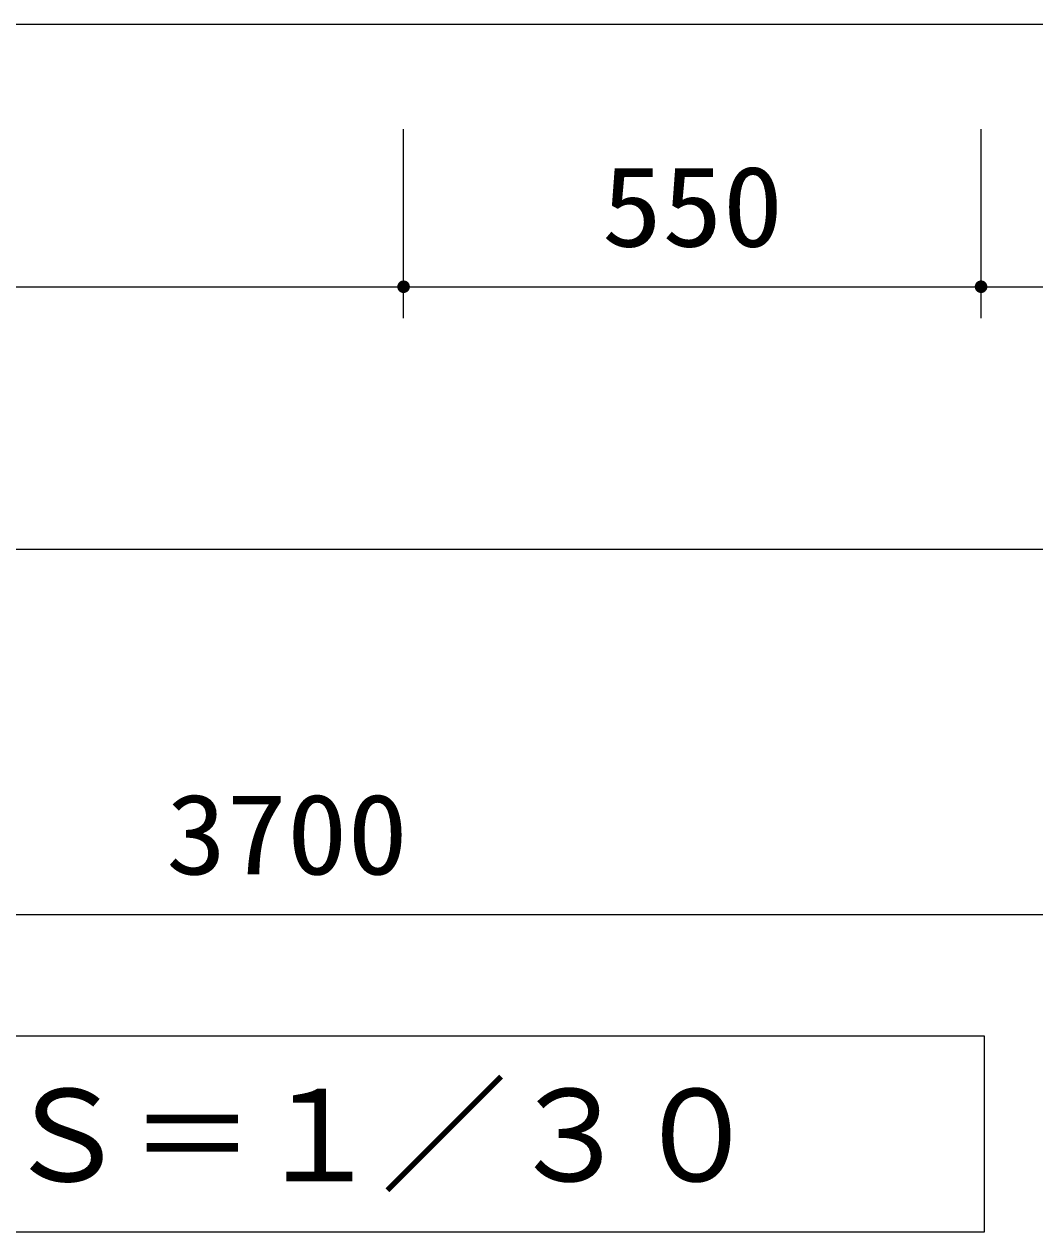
# Model space of a CAD drawing. Units: millimetres, scale not verified. Extents: x -8910 to 8910, y -6308 to 6308.
# Drawn here: x -4728 to -3765, y -4920 to -3770 of the extents above; entities that cross this region are included whole.
import ezdxf
from ezdxf.enums import TextEntityAlignment as Align

# ---------------------------------------------------------------- set-up
doc = ezdxf.new("R2010")
doc.units = ezdxf.units.MM
doc.header["$LTSCALE"] = 30
doc.layers.add('0-3_空気管', color=3, linetype='Continuous', lineweight=25)
doc.layers.add('0-6_製作', color=5, linetype='Continuous', lineweight=25)
doc.styles.add('ＭＳ ゴシック', font='')
doc.styles.get('ＭＳ ゴシック').set_extended_font_data('MS Gothic')

msp = doc.modelspace()

# ---------------------------------------------------------------- linework, layer by layer
at = {"layer": '0-3_空気管'}
msp.add_lwpolyline([(-3812.97, -4733.21), (-5842.3, -4733.21), (-5842.3, -4919.52), (-3812.97, -4919.52)], close=True, dxfattribs=at)
at = {"layer": '0-6_製作', "color": 2}
for p, q in [((-6226.24, -3769.65), (-3456.2, -3769.65)), ((-4366.22, -4049.65), (-4366.22, -3869.65)), ((-3816.22, -4049.65), (-3816.22, -3869.65)), ((-5306.22, -4019.65), (-4366.22, -4019.65)), ((-4366.22, -4019.65), (-3816.22, -4019.65)), ((-3816.22, -4019.65), (-3356.2, -4019.65)), ((-6326.24, -4269.65), (-3356.2, -4269.65)), ((-6326.24, -4617.37), (-2626.22, -4617.37))]:
    msp.add_line(p, q, dxfattribs=at)
at = {"layer": '0-6_製作'}
for points in [[(-4372.21, -4019.27), (-4366.22, -4019.65), (-4372.22, -4019.65)], [(-4372.22, -4019.65), (-4367.35, -4025.54), (-4372.17, -4020.4)], [(-4372.22, -4019.65), (-4366.6, -4025.64), (-4367.35, -4025.54)], [(-4366.22, -4019.65), (-4366.6, -4025.64), (-4372.22, -4019.65)], [(-4372.12, -4018.53), (-4366.22, -4019.65), (-4372.21, -4019.27)], [(-4372.17, -4020.4), (-4368.08, -4025.36), (-4372.03, -4021.14)], [(-4372.17, -4020.4), (-4367.35, -4025.54), (-4368.08, -4025.36)], [(-4371.93, -4017.8), (-4366.22, -4019.65), (-4372.12, -4018.53)], [(-4372.03, -4021.14), (-4368.78, -4025.08), (-4371.8, -4021.86)], [(-4372.03, -4021.14), (-4368.08, -4025.36), (-4368.78, -4025.08)], [(-4371.65, -4017.09), (-4366.22, -4019.65), (-4371.93, -4017.8)], [(-4371.8, -4021.86), (-4369.44, -4024.72), (-4371.48, -4022.54)], [(-4371.8, -4021.86), (-4368.78, -4025.08), (-4369.44, -4024.72)], [(-4371.29, -4016.43), (-4366.22, -4019.65), (-4371.65, -4017.09)], [(-4371.48, -4022.54), (-4370.05, -4024.27), (-4371.08, -4023.18)], [(-4371.48, -4022.54), (-4369.44, -4024.72), (-4370.05, -4024.27)], [(-4370.84, -4015.82), (-4366.22, -4019.65), (-4371.29, -4016.43)], [(-4371.08, -4023.18), (-4370.05, -4024.27), (-4370.6, -4023.76)], [(-4370.33, -4015.28), (-4366.22, -4019.65), (-4370.84, -4015.82)], [(-4369.75, -4014.8), (-4366.22, -4019.65), (-4370.33, -4015.28)], [(-4369.75, -4014.8), (-4366.22, -4013.65), (-4366.22, -4019.65)], [(-4369.11, -4014.39), (-4366.22, -4013.65), (-4369.75, -4014.8)], [(-4368.43, -4014.07), (-4366.22, -4013.65), (-4369.11, -4014.39)], [(-4367.71, -4013.84), (-4366.22, -4013.65), (-4368.43, -4014.07)], [(-4366.97, -4013.7), (-4366.22, -4013.65), (-4367.71, -4013.84)], [(-4366.22, -4019.65), (-4366.22, -4025.65), (-4366.6, -4025.64)], [(-4366.22, -4013.65), (-4360.22, -4019.65), (-4366.22, -4019.65)], [(-4365.85, -4013.66), (-4360.22, -4019.65), (-4366.22, -4013.65)], [(-4366.22, -4019.65), (-4365.47, -4025.6), (-4366.22, -4025.65)], [(-4366.22, -4019.65), (-4364.73, -4025.46), (-4365.47, -4025.6)], [(-4366.22, -4019.65), (-4364.01, -4025.23), (-4364.73, -4025.46)], [(-4366.22, -4019.65), (-4363.33, -4024.91), (-4364.01, -4025.23)], [(-4366.22, -4019.65), (-4362.7, -4024.5), (-4363.33, -4024.91)], [(-4366.22, -4019.65), (-4362.11, -4024.02), (-4362.7, -4024.5)], [(-4360.22, -4019.65), (-4362.11, -4024.02), (-4366.22, -4019.65)], [(-4365.1, -4013.76), (-4360.22, -4019.65), (-4365.85, -4013.66)], [(-4365.1, -4013.76), (-4360.27, -4018.9), (-4360.22, -4019.65)], [(-4364.37, -4013.94), (-4360.27, -4018.9), (-4365.1, -4013.76)], [(-4364.37, -4013.94), (-4360.41, -4018.16), (-4360.27, -4018.9)], [(-4363.67, -4014.22), (-4360.41, -4018.16), (-4364.37, -4013.94)], [(-4363.67, -4014.22), (-4360.64, -4017.44), (-4360.41, -4018.16)], [(-4363.01, -4014.58), (-4360.64, -4017.44), (-4363.67, -4014.22)], [(-4363.01, -4014.58), (-4360.96, -4016.76), (-4360.64, -4017.44)], [(-4362.4, -4015.03), (-4360.96, -4016.76), (-4363.01, -4014.58)], [(-4362.4, -4015.03), (-4361.37, -4016.12), (-4360.96, -4016.76)], [(-4361.85, -4015.54), (-4361.37, -4016.12), (-4362.4, -4015.03)], [(-4360.22, -4019.65), (-4361.6, -4023.47), (-4362.11, -4024.02)], [(-4360.22, -4019.65), (-4361.16, -4022.86), (-4361.6, -4023.47)], [(-4360.22, -4019.65), (-4360.79, -4022.2), (-4361.16, -4022.86)], [(-4360.22, -4019.65), (-4360.52, -4021.5), (-4360.79, -4022.2)], [(-4360.22, -4019.65), (-4360.33, -4020.77), (-4360.52, -4021.5)], [(-4360.22, -4019.65), (-4360.23, -4020.03), (-4360.33, -4020.77)], [(-3822.21, -4019.27), (-3816.22, -4019.65), (-3822.22, -4019.65)], [(-3822.22, -4019.65), (-3816.6, -4025.64), (-3822.18, -4020.4)], [(-3822.22, -4019.65), (-3816.22, -4025.65), (-3816.6, -4025.64)], [(-3822.22, -4019.65), (-3816.22, -4019.65), (-3816.22, -4025.65)], [(-3822.12, -4018.53), (-3816.22, -4019.65), (-3822.21, -4019.27)], [(-3822.18, -4020.4), (-3817.35, -4025.54), (-3822.04, -4021.14)], [(-3822.18, -4020.4), (-3816.6, -4025.64), (-3817.35, -4025.54)], [(-3821.93, -4017.8), (-3816.22, -4019.65), (-3822.12, -4018.53)], [(-3822.04, -4021.14), (-3818.08, -4025.36), (-3821.8, -4021.86)], [(-3822.04, -4021.14), (-3817.35, -4025.54), (-3818.08, -4025.36)], [(-3821.65, -4017.09), (-3816.22, -4019.65), (-3821.93, -4017.8)], [(-3821.8, -4021.86), (-3818.78, -4025.08), (-3821.48, -4022.54)], [(-3821.8, -4021.86), (-3818.08, -4025.36), (-3818.78, -4025.08)], [(-3821.29, -4016.43), (-3816.22, -4019.65), (-3821.65, -4017.09)], [(-3821.48, -4022.54), (-3819.44, -4024.72), (-3821.08, -4023.18)], [(-3821.48, -4022.54), (-3818.78, -4025.08), (-3819.44, -4024.72)], [(-3820.85, -4015.82), (-3816.22, -4019.65), (-3821.29, -4016.43)], [(-3821.08, -4023.18), (-3820.05, -4024.27), (-3820.6, -4023.76)], [(-3821.08, -4023.18), (-3819.44, -4024.72), (-3820.05, -4024.27)], [(-3820.33, -4015.28), (-3816.22, -4019.65), (-3820.85, -4015.82)], [(-3820.33, -4015.28), (-3816.22, -4013.65), (-3816.22, -4019.65)], [(-3819.75, -4014.8), (-3816.22, -4013.65), (-3820.33, -4015.28)], [(-3819.12, -4014.39), (-3816.22, -4013.65), (-3819.75, -4014.8)], [(-3818.43, -4014.07), (-3816.22, -4013.65), (-3819.12, -4014.39)], [(-3817.72, -4013.84), (-3816.22, -4013.65), (-3818.43, -4014.07)], [(-3816.98, -4013.7), (-3816.22, -4013.65), (-3817.72, -4013.84)], [(-3816.22, -4013.65), (-3810.22, -4019.65), (-3816.22, -4019.65)], [(-3816.22, -4013.65), (-3810.27, -4018.9), (-3810.22, -4019.65)], [(-3815.85, -4013.66), (-3810.27, -4018.9), (-3816.22, -4013.65)], [(-3816.22, -4019.65), (-3815.47, -4025.6), (-3816.22, -4025.65)], [(-3816.22, -4019.65), (-3814.73, -4025.46), (-3815.47, -4025.6)], [(-3816.22, -4019.65), (-3814.02, -4025.23), (-3814.73, -4025.46)], [(-3816.22, -4019.65), (-3813.33, -4024.91), (-3814.02, -4025.23)], [(-3816.22, -4019.65), (-3812.7, -4024.5), (-3813.33, -4024.91)], [(-3816.22, -4019.65), (-3812.12, -4024.02), (-3812.7, -4024.5)], [(-3816.22, -4019.65), (-3811.6, -4023.47), (-3812.12, -4024.02)], [(-3810.22, -4019.65), (-3811.6, -4023.47), (-3816.22, -4019.65)], [(-3815.1, -4013.76), (-3810.27, -4018.9), (-3815.85, -4013.66)], [(-3815.1, -4013.76), (-3810.41, -4018.16), (-3810.27, -4018.9)], [(-3814.37, -4013.94), (-3810.41, -4018.16), (-3815.1, -4013.76)], [(-3814.37, -4013.94), (-3810.65, -4017.44), (-3810.41, -4018.16)], [(-3813.67, -4014.22), (-3810.65, -4017.44), (-3814.37, -4013.94)], [(-3813.67, -4014.22), (-3810.97, -4016.76), (-3810.65, -4017.44)], [(-3813.01, -4014.58), (-3810.97, -4016.76), (-3813.67, -4014.22)], [(-3813.01, -4014.58), (-3811.37, -4016.12), (-3810.97, -4016.76)], [(-3812.4, -4015.03), (-3811.37, -4016.12), (-3813.01, -4014.58)], [(-3812.4, -4015.03), (-3811.85, -4015.54), (-3811.37, -4016.12)], [(-3810.22, -4019.65), (-3811.16, -4022.86), (-3811.6, -4023.47)], [(-3810.22, -4019.65), (-3810.8, -4022.2), (-3811.16, -4022.86)], [(-3810.22, -4019.65), (-3810.52, -4021.5), (-3810.8, -4022.2)], [(-3810.22, -4019.65), (-3810.33, -4020.77), (-3810.52, -4021.5)], [(-3810.22, -4019.65), (-3810.24, -4020.03), (-3810.33, -4020.77)]]:
    msp.add_solid(points, dxfattribs=at)

# ---------------------------------------------------------------- texts
at = {"layer": '0-3_空気管', "color": 4, "style": 'ＭＳ ゴシック'}
msp.add_text('Ｓ＝１／３０', height=87.98, dxfattribs=at).set_placement((-4747.5, -4897.81), align=Align.BOTTOM_LEFT)
at = {"layer": '0-6_製作', "color": 4, "style": 'ＭＳ ゴシック', "width": 1.1}
for s, p in [('550', (-4177.47, -4004.65)), ('3700', (-4592.48, -4602.37))]:
    msp.add_text(s, height=76.98, dxfattribs=at).set_placement(p, align=Align.BOTTOM_LEFT)

doc.saveas('drawing.dxf')
